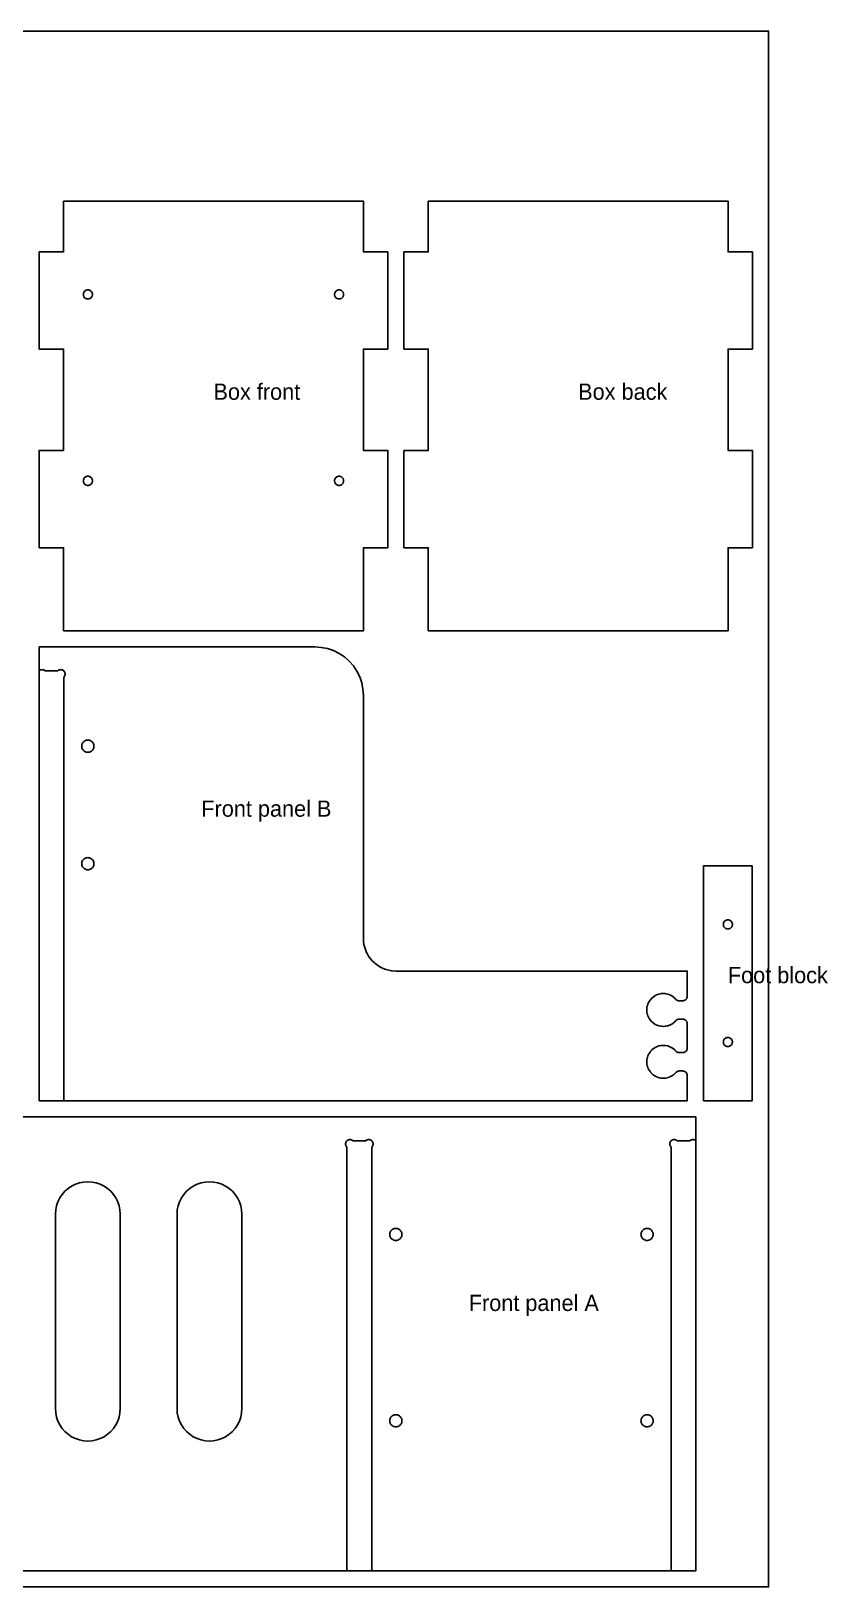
# Model space of a CAD drawing. Header units: inches. Extents: x 0 to 49.8, y 0 to 48.
# Drawn here: x 25.25 to 49.83, y 0 to 48 of the extents above; entities that cross this region are included whole.
import ezdxf

# ---------------------------------------------------------------- set-up
doc = ezdxf.new("R2010")
doc.units = ezdxf.units.IN
doc.header["$MEASUREMENT"] = 0
for name, color, linetype in [('CUT_INSIDE', 5, 'Continuous'), ('CUT_OUTSIDE', 1, 'Continuous'), ('LABEL', 3, 'Continuous'), ('POCKET_0.375', 4, 'Continuous'), ('POCKET_0.500', 4, 'Continuous'), ('SHEET', 8, 'Continuous')]:
    doc.layers.add(name, color=color, linetype=linetype)

msp = doc.modelspace()

# ---------------------------------------------------------------- linework, layer by layer
at = {"layer": 'CUT_INSIDE'}
for points in [[(27.139, 39.857), (27.135, 39.839), (27.129, 39.821), (27.121, 39.805), (27.111, 39.79), (27.099, 39.776), (27.085, 39.764), (27.07, 39.754), (27.054, 39.746), (27.036, 39.74), (27.018, 39.736), (27, 39.735), (26.982, 39.736), (26.964, 39.74), (26.946, 39.746), (26.93, 39.754), (26.915, 39.764), (26.901, 39.776), (26.889, 39.79), (26.879, 39.805), (26.871, 39.821), (26.865, 39.839), (26.861, 39.857), (26.86, 39.875), (26.861, 39.893), (26.865, 39.911), (26.871, 39.929), (26.879, 39.945), (26.889, 39.96), (26.901, 39.974), (26.915, 39.986), (26.93, 39.996), (26.946, 40.004), (26.964, 40.01), (26.982, 40.014), (27, 40.015), (27.018, 40.014), (27.036, 40.01), (27.054, 40.004), (27.07, 39.996), (27.085, 39.986), (27.099, 39.974), (27.111, 39.96), (27.121, 39.945), (27.129, 39.929), (27.135, 39.911), (27.139, 39.893), (27.14, 39.875)], [(34.889, 39.857), (34.885, 39.839), (34.879, 39.821), (34.871, 39.805), (34.861, 39.79), (34.849, 39.776), (34.835, 39.764), (34.82, 39.754), (34.804, 39.746), (34.786, 39.74), (34.768, 39.736), (34.75, 39.735), (34.732, 39.736), (34.714, 39.74), (34.696, 39.746), (34.68, 39.754), (34.665, 39.764), (34.651, 39.776), (34.639, 39.79), (34.629, 39.805), (34.621, 39.821), (34.615, 39.839), (34.611, 39.857), (34.61, 39.875), (34.611, 39.893), (34.615, 39.911), (34.621, 39.929), (34.629, 39.945), (34.639, 39.96), (34.651, 39.974), (34.665, 39.986), (34.68, 39.996), (34.696, 40.004), (34.714, 40.01), (34.732, 40.014), (34.75, 40.015), (34.768, 40.014), (34.786, 40.01), (34.804, 40.004), (34.82, 39.996), (34.835, 39.986), (34.849, 39.974), (34.861, 39.96), (34.871, 39.945), (34.879, 39.929), (34.885, 39.911), (34.889, 39.893), (34.89, 39.875)], [(27.139, 34.107), (27.135, 34.089), (27.129, 34.071), (27.121, 34.055), (27.111, 34.04), (27.099, 34.026), (27.085, 34.014), (27.07, 34.004), (27.054, 33.996), (27.036, 33.99), (27.018, 33.986), (27, 33.985), (26.982, 33.986), (26.964, 33.99), (26.946, 33.996), (26.93, 34.004), (26.915, 34.014), (26.901, 34.026), (26.889, 34.04), (26.879, 34.055), (26.871, 34.071), (26.865, 34.089), (26.861, 34.107), (26.86, 34.125), (26.861, 34.143), (26.865, 34.161), (26.871, 34.179), (26.879, 34.195), (26.889, 34.21), (26.901, 34.224), (26.915, 34.236), (26.93, 34.246), (26.946, 34.254), (26.964, 34.26), (26.982, 34.264), (27, 34.265), (27.018, 34.264), (27.036, 34.26), (27.054, 34.254), (27.07, 34.246), (27.085, 34.236), (27.099, 34.224), (27.111, 34.21), (27.121, 34.195), (27.129, 34.179), (27.135, 34.161), (27.139, 34.143), (27.14, 34.125)], [(34.889, 34.107), (34.885, 34.089), (34.879, 34.071), (34.871, 34.055), (34.861, 34.04), (34.849, 34.026), (34.835, 34.014), (34.82, 34.004), (34.804, 33.996), (34.786, 33.99), (34.768, 33.986), (34.75, 33.985), (34.732, 33.986), (34.714, 33.99), (34.696, 33.996), (34.68, 34.004), (34.665, 34.014), (34.651, 34.026), (34.639, 34.04), (34.629, 34.055), (34.621, 34.071), (34.615, 34.089), (34.611, 34.107), (34.61, 34.125), (34.611, 34.143), (34.615, 34.161), (34.621, 34.179), (34.629, 34.195), (34.639, 34.21), (34.651, 34.224), (34.665, 34.236), (34.68, 34.246), (34.696, 34.254), (34.714, 34.26), (34.732, 34.264), (34.75, 34.265), (34.768, 34.264), (34.786, 34.26), (34.804, 34.254), (34.82, 34.246), (34.835, 34.236), (34.849, 34.224), (34.861, 34.21), (34.871, 34.195), (34.879, 34.179), (34.885, 34.161), (34.889, 34.143), (34.89, 34.125)], [(46.882, 20.438), (46.881, 20.419), (46.878, 20.401), (46.872, 20.384), (46.864, 20.367), (46.853, 20.352), (46.841, 20.339), (46.828, 20.326), (46.812, 20.316), (46.796, 20.308), (46.779, 20.302), (46.761, 20.299), (46.742, 20.297), (46.724, 20.299), (46.706, 20.302), (46.689, 20.308), (46.672, 20.316), (46.657, 20.326), (46.643, 20.339), (46.631, 20.352), (46.621, 20.367), (46.613, 20.384), (46.607, 20.401), (46.604, 20.419), (46.602, 20.438), (46.604, 20.456), (46.607, 20.474), (46.613, 20.491), (46.621, 20.508), (46.631, 20.523), (46.643, 20.536), (46.657, 20.549), (46.672, 20.559), (46.689, 20.567), (46.706, 20.573), (46.724, 20.576), (46.742, 20.578), (46.761, 20.576), (46.779, 20.573), (46.796, 20.567), (46.812, 20.559), (46.828, 20.549), (46.841, 20.536), (46.853, 20.523), (46.864, 20.508), (46.872, 20.491), (46.878, 20.474), (46.881, 20.456)], [(46.882, 16.812), (46.881, 16.794), (46.878, 16.776), (46.872, 16.759), (46.864, 16.742), (46.853, 16.727), (46.841, 16.714), (46.828, 16.701), (46.812, 16.691), (46.796, 16.683), (46.779, 16.677), (46.761, 16.674), (46.742, 16.672), (46.724, 16.674), (46.706, 16.677), (46.689, 16.683), (46.672, 16.691), (46.657, 16.701), (46.643, 16.714), (46.631, 16.727), (46.621, 16.742), (46.613, 16.759), (46.607, 16.776), (46.604, 16.794), (46.602, 16.812), (46.604, 16.831), (46.607, 16.849), (46.613, 16.866), (46.621, 16.883), (46.631, 16.898), (46.643, 16.911), (46.657, 16.924), (46.672, 16.934), (46.689, 16.942), (46.706, 16.948), (46.724, 16.951), (46.742, 16.953), (46.761, 16.951), (46.779, 16.948), (46.796, 16.942), (46.812, 16.934), (46.828, 16.924), (46.841, 16.911), (46.853, 16.898), (46.864, 16.883), (46.872, 16.866), (46.878, 16.849), (46.881, 16.831)], [(27.966, 5.241), (27.924, 5.117), (27.866, 5), (27.793, 4.891), (27.707, 4.793), (27.608, 4.707), (27.5, 4.634), (27.382, 4.576), (27.258, 4.534), (27.13, 4.509), (27, 4.5), (26.869, 4.509), (26.741, 4.534), (26.617, 4.576), (26.5, 4.634), (26.391, 4.707), (26.293, 4.793), (26.206, 4.891), (26.134, 5), (26.076, 5.117), (26.034, 5.241), (26.008, 5.369), (26, 5.5), (26, 11.5), (26.008, 11.631), (26.034, 11.759), (26.076, 11.883), (26.134, 12), (26.206, 12.109), (26.293, 12.207), (26.391, 12.293), (26.5, 12.366), (26.617, 12.424), (26.741, 12.466), (26.869, 12.491), (27, 12.5), (27.13, 12.491), (27.258, 12.466), (27.382, 12.424), (27.5, 12.366), (27.608, 12.293), (27.707, 12.207), (27.793, 12.109), (27.866, 12), (27.924, 11.883), (27.966, 11.759), (27.991, 11.631), (28, 11.5), (28, 5.5), (27.991, 5.369)], [(31.674, 5.117), (31.616, 5), (31.543, 4.891), (31.457, 4.793), (31.358, 4.707), (31.25, 4.634), (31.132, 4.576), (31.008, 4.534), (30.88, 4.509), (30.75, 4.5), (30.619, 4.509), (30.491, 4.534), (30.367, 4.576), (30.25, 4.634), (30.141, 4.707), (30.043, 4.793), (29.956, 4.891), (29.884, 5), (29.826, 5.117), (29.784, 5.241), (29.758, 5.369), (29.75, 5.5), (29.75, 11.5), (29.758, 11.631), (29.784, 11.759), (29.826, 11.883), (29.884, 12), (29.956, 12.109), (30.043, 12.207), (30.141, 12.293), (30.25, 12.366), (30.367, 12.424), (30.491, 12.466), (30.619, 12.491), (30.75, 12.5), (30.88, 12.491), (31.008, 12.466), (31.132, 12.424), (31.25, 12.366), (31.358, 12.293), (31.457, 12.207), (31.543, 12.109), (31.616, 12), (31.674, 11.883), (31.716, 11.759), (31.741, 11.631), (31.75, 11.5), (31.75, 5.5), (31.741, 5.369), (31.716, 5.241)]]:
    msp.add_lwpolyline(points, close=True, dxfattribs=at)
at = {"layer": 'CUT_OUTSIDE'}
for points in [[(26.25, 35.062), (25.5, 35.062), (25.5, 32.062), (26.25, 32.062), (26.25, 29.5), (35.5, 29.5), (35.5, 32.062), (36.25, 32.062), (36.25, 35.062), (35.5, 35.062), (35.5, 38.188), (36.25, 38.188), (36.25, 41.188), (35.5, 41.188), (35.5, 42.75), (26.25, 42.75), (26.25, 41.188), (25.5, 41.188), (25.5, 38.188), (26.25, 38.188)], [(36.75, 35.062), (36.75, 32.062), (37.5, 32.062), (37.5, 29.5), (46.75, 29.5), (46.75, 32.062), (47.5, 32.062), (47.5, 35.062), (46.75, 35.062), (46.75, 38.188), (47.5, 38.188), (47.5, 41.188), (46.75, 41.188), (46.75, 42.75), (37.5, 42.75), (37.5, 41.188), (36.75, 41.188), (36.75, 38.188), (37.5, 38.188), (37.5, 35.062)], [(36.369, 19.009), (36.362, 19.01), (36.383, 19.01), (36.321, 19.018), (36.289, 19.024), (36.195, 19.05), (36.164, 19.06), (36.073, 19.098), (36.044, 19.112), (35.959, 19.161), (35.932, 19.179), (35.854, 19.239), (35.83, 19.261), (35.761, 19.33), (35.739, 19.354), (35.679, 19.432), (35.661, 19.459), (35.612, 19.544), (35.598, 19.573), (35.56, 19.664), (35.55, 19.695), (35.524, 19.789), (35.518, 19.821), (35.505, 19.918), (35.502, 19.976), (35.5, 20.025), (35.5, 27.5), (35.487, 27.696), (35.449, 27.888), (35.386, 28.074), (35.299, 28.25), (35.19, 28.413), (35.061, 28.561), (34.913, 28.69), (34.75, 28.799), (34.574, 28.886), (34.388, 28.949), (34.196, 28.987), (34, 29), (31.5, 29), (25.5, 29), (25.5, 15), (45.492, 15), (45.492, 15.005), (45.492, 15.005), (45.492, 15.77), (45.491, 15.789), (45.487, 15.808), (45.481, 15.826), (45.472, 15.843), (45.462, 15.859), (45.449, 15.874), (45.434, 15.887), (45.418, 15.897), (45.401, 15.906), (45.383, 15.912), (45.364, 15.916), (45.345, 15.917), (45.247, 15.917), (45.238, 15.917), (45.234, 15.916), (45.216, 15.914), (45.199, 15.91), (45.182, 15.904), (45.166, 15.895), (45.151, 15.885), (45.138, 15.873), (45.135, 15.869), (45.129, 15.863), (45.115, 15.847), (45.115, 15.847), (45.113, 15.845), (45.113, 15.845), (45.112, 15.845), (45.112, 15.844), (45.111, 15.843), (45.111, 15.843), (45.107, 15.839), (45.107, 15.839), (45.106, 15.838), (45.105, 15.838), (45.105, 15.837), (45.105, 15.837), (45.103, 15.835), (45.103, 15.835), (45.066, 15.803), (45.066, 15.802), (45.064, 15.801), (45.064, 15.801), (45.063, 15.8), (45.063, 15.8), (45.061, 15.799), (45.061, 15.799), (45.057, 15.796), (45.057, 15.796), (45.055, 15.794), (45.055, 15.794), (45.054, 15.794), (45.054, 15.794), (45.052, 15.792), (45.052, 15.792), (45.011, 15.765), (45.011, 15.765), (45.009, 15.763), (45.009, 15.763), (45.008, 15.763), (45.008, 15.763), (45.006, 15.761), (45.006, 15.761), (45.002, 15.759), (45.002, 15.759), (45, 15.758), (45, 15.758), (44.999, 15.758), (44.999, 15.758), (44.996, 15.756), (44.996, 15.756), (44.952, 15.734), (44.952, 15.734), (44.95, 15.733), (44.95, 15.733), (44.949, 15.733), (44.949, 15.733), (44.946, 15.732), (44.946, 15.732), (44.942, 15.73), (44.942, 15.73), (44.94, 15.729), (44.94, 15.729), (44.939, 15.729), (44.939, 15.729), (44.936, 15.728), (44.936, 15.728), (44.89, 15.712), (44.889, 15.712), (44.887, 15.711), (44.887, 15.711), (44.886, 15.711), (44.886, 15.711), (44.884, 15.71), (44.883, 15.71), (44.879, 15.709), (44.879, 15.709), (44.877, 15.708), (44.877, 15.708), (44.876, 15.708), (44.876, 15.708), (44.873, 15.708), (44.873, 15.708), (44.825, 15.698), (44.825, 15.698), (44.822, 15.698), (44.822, 15.697), (44.821, 15.697), (44.821, 15.697), (44.819, 15.697), (44.818, 15.697), (44.814, 15.696), (44.814, 15.696), (44.811, 15.696), (44.811, 15.696), (44.811, 15.696), (44.81, 15.696), (44.808, 15.696), (44.808, 15.696), (44.758, 15.693), (44.758, 15.693), (44.756, 15.692), (44.756, 15.692), (44.755, 15.692), (44.755, 15.692), (44.752, 15.692), (44.752, 15.692), (44.748, 15.692), (44.748, 15.692), (44.745, 15.692), (44.745, 15.692), (44.744, 15.692), (44.744, 15.692), (44.742, 15.693), (44.742, 15.693), (44.692, 15.696), (44.692, 15.696), (44.69, 15.696), (44.689, 15.696), (44.689, 15.696), (44.689, 15.696), (44.686, 15.696), (44.686, 15.696), (44.682, 15.697), (44.681, 15.697), (44.679, 15.697), (44.679, 15.697), (44.678, 15.697), (44.678, 15.698), (44.675, 15.698), (44.675, 15.698), (44.627, 15.708), (44.627, 15.708), (44.624, 15.708), (44.624, 15.708), (44.623, 15.708), (44.623, 15.708), (44.621, 15.709), (44.621, 15.709), (44.617, 15.71), (44.616, 15.71), (44.614, 15.711), (44.614, 15.711), (44.613, 15.711), (44.613, 15.711), (44.611, 15.712), (44.61, 15.712), (44.564, 15.728), (44.564, 15.728), (44.561, 15.729), (44.561, 15.729), (44.56, 15.729), (44.56, 15.729), (44.558, 15.73), (44.558, 15.73), (44.554, 15.732), (44.554, 15.732), (44.551, 15.733), (44.551, 15.733), (44.55, 15.733), (44.55, 15.733), (44.548, 15.734), (44.548, 15.734), (44.504, 15.756), (44.504, 15.756), (44.501, 15.758), (44.501, 15.758), (44.5, 15.758), (44.5, 15.758), (44.498, 15.759), (44.498, 15.759), (44.494, 15.761), (44.494, 15.761), (44.492, 15.763), (44.492, 15.763), (44.491, 15.763), (44.491, 15.763), (44.489, 15.765), (44.489, 15.765), (44.448, 15.792), (44.448, 15.792), (44.446, 15.794), (44.446, 15.794), (44.445, 15.794), (44.445, 15.794), (44.443, 15.796), (44.443, 15.796), (44.439, 15.799), (44.439, 15.799), (44.437, 15.8), (44.437, 15.8), (44.436, 15.801), (44.436, 15.801), (44.434, 15.802), (44.434, 15.803), (44.397, 15.835), (44.397, 15.835), (44.395, 15.837), (44.395, 15.837), (44.395, 15.838), (44.394, 15.838), (44.393, 15.839), (44.393, 15.839), (44.389, 15.843), (44.389, 15.843), (44.388, 15.844), (44.388, 15.845), (44.387, 15.845), (44.387, 15.845), (44.385, 15.847), (44.385, 15.847), (44.353, 15.884), (44.352, 15.884), (44.351, 15.886), (44.351, 15.886), (44.35, 15.887), (44.35, 15.887), (44.349, 15.889), (44.349, 15.889), (44.346, 15.893), (44.346, 15.893), (44.344, 15.895), (44.344, 15.895), (44.344, 15.896), (44.344, 15.896), (44.342, 15.898), (44.342, 15.898), (44.315, 15.939), (44.315, 15.939), (44.313, 15.941), (44.313, 15.941), (44.313, 15.942), (44.313, 15.942), (44.311, 15.944), (44.311, 15.944), (44.309, 15.948), (44.309, 15.948), (44.308, 15.95), (44.308, 15.95), (44.308, 15.951), (44.308, 15.951), (44.306, 15.954), (44.306, 15.954), (44.284, 15.998), (44.284, 15.998), (44.283, 16), (44.283, 16), (44.283, 16.001), (44.283, 16.001), (44.282, 16.004), (44.282, 16.004), (44.28, 16.008), (44.28, 16.008), (44.279, 16.01), (44.279, 16.01), (44.279, 16.011), (44.279, 16.011), (44.278, 16.014), (44.278, 16.014), (44.262, 16.06), (44.262, 16.061), (44.261, 16.063), (44.261, 16.063), (44.261, 16.064), (44.261, 16.064), (44.26, 16.066), (44.26, 16.067), (44.259, 16.071), (44.259, 16.071), (44.258, 16.073), (44.258, 16.073), (44.258, 16.074), (44.258, 16.074), (44.258, 16.077), (44.258, 16.077), (44.248, 16.125), (44.248, 16.125), (44.248, 16.128), (44.247, 16.128), (44.247, 16.129), (44.247, 16.129), (44.247, 16.131), (44.247, 16.132), (44.246, 16.136), (44.246, 16.136), (44.246, 16.139), (44.246, 16.139), (44.246, 16.139), (44.246, 16.14), (44.246, 16.142), (44.246, 16.142), (44.243, 16.192), (44.243, 16.192), (44.242, 16.194), (44.242, 16.194), (44.242, 16.195), (44.242, 16.195), (44.242, 16.198), (44.242, 16.198), (44.242, 16.202), (44.242, 16.202), (44.242, 16.205), (44.242, 16.205), (44.242, 16.206), (44.242, 16.206), (44.243, 16.208), (44.243, 16.208), (44.246, 16.258), (44.246, 16.258), (44.246, 16.26), (44.246, 16.261), (44.246, 16.261), (44.246, 16.261), (44.246, 16.264), (44.246, 16.264), (44.247, 16.268), (44.247, 16.269), (44.247, 16.271), (44.247, 16.271), (44.247, 16.272), (44.248, 16.272), (44.248, 16.275), (44.248, 16.275), (44.258, 16.323), (44.258, 16.323), (44.258, 16.326), (44.258, 16.326), (44.258, 16.327), (44.258, 16.327), (44.259, 16.329), (44.259, 16.329), (44.26, 16.333), (44.26, 16.334), (44.261, 16.336), (44.261, 16.336), (44.261, 16.337), (44.261, 16.337), (44.262, 16.339), (44.262, 16.34), (44.278, 16.386), (44.278, 16.386), (44.279, 16.389), (44.279, 16.389), (44.279, 16.39), (44.279, 16.39), (44.28, 16.392), (44.28, 16.392), (44.282, 16.396), (44.282, 16.396), (44.283, 16.399), (44.283, 16.399), (44.283, 16.4), (44.283, 16.4), (44.284, 16.402), (44.284, 16.402), (44.306, 16.446), (44.306, 16.446), (44.308, 16.449), (44.308, 16.449), (44.308, 16.45), (44.308, 16.45), (44.309, 16.452), (44.309, 16.452), (44.311, 16.456), (44.311, 16.456), (44.313, 16.458), (44.313, 16.458), (44.313, 16.459), (44.313, 16.459), (44.315, 16.461), (44.315, 16.461), (44.342, 16.502), (44.342, 16.502), (44.344, 16.504), (44.344, 16.504), (44.344, 16.505), (44.344, 16.505), (44.346, 16.507), (44.346, 16.507), (44.349, 16.511), (44.349, 16.511), (44.35, 16.513), (44.35, 16.513), (44.351, 16.514), (44.351, 16.514), (44.352, 16.516), (44.353, 16.516), (44.385, 16.553), (44.385, 16.553), (44.387, 16.555), (44.387, 16.555), (44.388, 16.555), (44.388, 16.556), (44.389, 16.557), (44.389, 16.557), (44.393, 16.561), (44.393, 16.561), (44.394, 16.562), (44.395, 16.562), (44.395, 16.563), (44.395, 16.563), (44.397, 16.565), (44.397, 16.565), (44.434, 16.597), (44.434, 16.598), (44.436, 16.599), (44.436, 16.599), (44.437, 16.6), (44.437, 16.6), (44.439, 16.601), (44.439, 16.601), (44.443, 16.604), (44.443, 16.604), (44.445, 16.606), (44.445, 16.606), (44.446, 16.606), (44.446, 16.606), (44.448, 16.608), (44.448, 16.608), (44.489, 16.635), (44.489, 16.635), (44.491, 16.637), (44.491, 16.637), (44.492, 16.637), (44.492, 16.637), (44.494, 16.639), (44.494, 16.639), (44.498, 16.641), (44.498, 16.641), (44.5, 16.642), (44.5, 16.642), (44.501, 16.642), (44.501, 16.642), (44.504, 16.644), (44.504, 16.644), (44.548, 16.666), (44.548, 16.666), (44.55, 16.667), (44.55, 16.667), (44.551, 16.667), (44.551, 16.667), (44.554, 16.668), (44.554, 16.668), (44.558, 16.67), (44.558, 16.67), (44.56, 16.671), (44.56, 16.671), (44.561, 16.671), (44.561, 16.671), (44.564, 16.672), (44.564, 16.672), (44.61, 16.688), (44.611, 16.688), (44.613, 16.689), (44.613, 16.689), (44.614, 16.689), (44.614, 16.689), (44.616, 16.69), (44.617, 16.69), (44.621, 16.691), (44.621, 16.691), (44.623, 16.692), (44.623, 16.692), (44.624, 16.692), (44.624, 16.692), (44.627, 16.692), (44.627, 16.692), (44.675, 16.702), (44.675, 16.702), (44.678, 16.702), (44.678, 16.703), (44.679, 16.703), (44.679, 16.703), (44.681, 16.703), (44.682, 16.703), (44.686, 16.704), (44.686, 16.704), (44.689, 16.704), (44.689, 16.704), (44.689, 16.704), (44.69, 16.704), (44.692, 16.704), (44.692, 16.704), (44.742, 16.707), (44.742, 16.707), (44.744, 16.708), (44.744, 16.708), (44.745, 16.708), (44.745, 16.708), (44.748, 16.708), (44.748, 16.708), (44.752, 16.708), (44.752, 16.708), (44.755, 16.708), (44.755, 16.708), (44.756, 16.708), (44.756, 16.708), (44.758, 16.707), (44.758, 16.707), (44.808, 16.704), (44.808, 16.704), (44.81, 16.704), (44.811, 16.704), (44.811, 16.704), (44.811, 16.704), (44.814, 16.704), (44.814, 16.704), (44.818, 16.703), (44.819, 16.703), (44.821, 16.703), (44.821, 16.703), (44.822, 16.703), (44.822, 16.702), (44.825, 16.702), (44.825, 16.702), (44.873, 16.692), (44.873, 16.692), (44.876, 16.692), (44.876, 16.692), (44.877, 16.692), (44.877, 16.692), (44.879, 16.691), (44.879, 16.691), (44.883, 16.69), (44.884, 16.69), (44.886, 16.689), (44.886, 16.689), (44.887, 16.689), (44.887, 16.689), (44.889, 16.688), (44.89, 16.688), (44.936, 16.672), (44.936, 16.672), (44.939, 16.671), (44.939, 16.671), (44.94, 16.671), (44.94, 16.671), (44.942, 16.67), (44.942, 16.67), (44.946, 16.668), (44.946, 16.668), (44.949, 16.667), (44.949, 16.667), (44.95, 16.667), (44.95, 16.667), (44.952, 16.666), (44.952, 16.666), (44.996, 16.644), (44.996, 16.644), (44.999, 16.642), (44.999, 16.642), (45, 16.642), (45, 16.642), (45.002, 16.641), (45.002, 16.641), (45.006, 16.639), (45.006, 16.639), (45.008, 16.637), (45.008, 16.637), (45.009, 16.637), (45.009, 16.637), (45.011, 16.635), (45.011, 16.635), (45.052, 16.608), (45.052, 16.608), (45.054, 16.606), (45.054, 16.606), (45.055, 16.606), (45.055, 16.606), (45.057, 16.604), (45.057, 16.604), (45.061, 16.601), (45.061, 16.601), (45.063, 16.6), (45.063, 16.6), (45.064, 16.599), (45.064, 16.599), (45.066, 16.598), (45.066, 16.597), (45.103, 16.565), (45.103, 16.565), (45.105, 16.563), (45.105, 16.563), (45.105, 16.562), (45.106, 16.562), (45.107, 16.561), (45.107, 16.561), (45.111, 16.557), (45.111, 16.557), (45.112, 16.556), (45.112, 16.555), (45.113, 16.555), (45.113, 16.555), (45.115, 16.553), (45.115, 16.553), (45.13, 16.536), (45.136, 16.53), (45.138, 16.527), (45.152, 16.515), (45.166, 16.505), (45.182, 16.496), (45.199, 16.49), (45.216, 16.486), (45.234, 16.484), (45.238, 16.483), (45.248, 16.483), (45.345, 16.483), (45.364, 16.484), (45.383, 16.488), (45.401, 16.494), (45.418, 16.503), (45.434, 16.513), (45.449, 16.526), (45.462, 16.541), (45.472, 16.557), (45.481, 16.574), (45.487, 16.592), (45.491, 16.611), (45.492, 16.63), (45.492, 17.37), (45.491, 17.389), (45.487, 17.408), (45.481, 17.426), (45.472, 17.443), (45.462, 17.459), (45.449, 17.474), (45.434, 17.487), (45.418, 17.497), (45.401, 17.506), (45.383, 17.512), (45.364, 17.516), (45.345, 17.517), (45.247, 17.517), (45.238, 17.517), (45.234, 17.516), (45.216, 17.514), (45.199, 17.51), (45.182, 17.504), (45.166, 17.495), (45.151, 17.485), (45.138, 17.473), (45.135, 17.469), (45.129, 17.463), (45.115, 17.447), (45.115, 17.447), (45.113, 17.445), (45.113, 17.445), (45.112, 17.445), (45.112, 17.444), (45.111, 17.443), (45.111, 17.443), (45.107, 17.439), (45.107, 17.439), (45.106, 17.438), (45.105, 17.438), (45.105, 17.437), (45.105, 17.437), (45.103, 17.435), (45.103, 17.435), (45.066, 17.403), (45.066, 17.402), (45.064, 17.401), (45.064, 17.401), (45.063, 17.4), (45.063, 17.4), (45.061, 17.399), (45.061, 17.399), (45.057, 17.396), (45.057, 17.396), (45.055, 17.394), (45.055, 17.394), (45.054, 17.394), (45.054, 17.394), (45.052, 17.392), (45.052, 17.392), (45.011, 17.365), (45.011, 17.365), (45.009, 17.363), (45.009, 17.363), (45.008, 17.363), (45.008, 17.363), (45.006, 17.361), (45.006, 17.361), (45.002, 17.359), (45.002, 17.359), (45, 17.358), (45, 17.358), (44.999, 17.358), (44.999, 17.358), (44.996, 17.356), (44.996, 17.356), (44.952, 17.334), (44.952, 17.334), (44.95, 17.333), (44.95, 17.333), (44.949, 17.333), (44.949, 17.333), (44.946, 17.332), (44.946, 17.332), (44.942, 17.33), (44.942, 17.33), (44.94, 17.329), (44.94, 17.329), (44.939, 17.329), (44.939, 17.329), (44.936, 17.328), (44.936, 17.328), (44.89, 17.312), (44.889, 17.312), (44.887, 17.311), (44.887, 17.311), (44.886, 17.311), (44.886, 17.311), (44.884, 17.31), (44.883, 17.31), (44.879, 17.309), (44.879, 17.309), (44.877, 17.308), (44.877, 17.308), (44.876, 17.308), (44.876, 17.308), (44.873, 17.308), (44.873, 17.308), (44.825, 17.298), (44.825, 17.298), (44.822, 17.298), (44.822, 17.297), (44.821, 17.297), (44.821, 17.297), (44.819, 17.297), (44.818, 17.297), (44.814, 17.296), (44.814, 17.296), (44.811, 17.296), (44.811, 17.296), (44.811, 17.296), (44.81, 17.296), (44.808, 17.296), (44.808, 17.296), (44.758, 17.293), (44.758, 17.293), (44.756, 17.292), (44.756, 17.292), (44.755, 17.292), (44.755, 17.292), (44.752, 17.292), (44.752, 17.292), (44.748, 17.292), (44.748, 17.292), (44.745, 17.292), (44.745, 17.292), (44.744, 17.292), (44.744, 17.292), (44.742, 17.293), (44.742, 17.293), (44.692, 17.296), (44.692, 17.296), (44.69, 17.296), (44.689, 17.296), (44.689, 17.296), (44.689, 17.296), (44.686, 17.296), (44.686, 17.296), (44.682, 17.297), (44.681, 17.297), (44.679, 17.297), (44.679, 17.297), (44.678, 17.297), (44.678, 17.298), (44.675, 17.298), (44.675, 17.298), (44.627, 17.308), (44.627, 17.308), (44.624, 17.308), (44.624, 17.308), (44.623, 17.308), (44.623, 17.308), (44.621, 17.309), (44.621, 17.309), (44.617, 17.31), (44.616, 17.31), (44.614, 17.311), (44.614, 17.311), (44.613, 17.311), (44.613, 17.311), (44.611, 17.312), (44.61, 17.312), (44.564, 17.328), (44.564, 17.328), (44.561, 17.329), (44.561, 17.329), (44.56, 17.329), (44.56, 17.329), (44.558, 17.33), (44.558, 17.33), (44.554, 17.332), (44.554, 17.332), (44.551, 17.333), (44.551, 17.333), (44.55, 17.333), (44.55, 17.333), (44.548, 17.334), (44.548, 17.334), (44.504, 17.356), (44.504, 17.356), (44.501, 17.358), (44.501, 17.358), (44.5, 17.358), (44.5, 17.358), (44.498, 17.359), (44.498, 17.359), (44.494, 17.361), (44.494, 17.361), (44.492, 17.363), (44.492, 17.363), (44.491, 17.363), (44.491, 17.363), (44.489, 17.365), (44.489, 17.365), (44.448, 17.392), (44.448, 17.392), (44.446, 17.394), (44.446, 17.394), (44.445, 17.394), (44.445, 17.394), (44.443, 17.396), (44.443, 17.396), (44.439, 17.399), (44.439, 17.399), (44.437, 17.4), (44.437, 17.4), (44.436, 17.401), (44.436, 17.401), (44.434, 17.402), (44.434, 17.403), (44.397, 17.435), (44.397, 17.435), (44.395, 17.437), (44.395, 17.437), (44.395, 17.438), (44.394, 17.438), (44.393, 17.439), (44.393, 17.439), (44.389, 17.443), (44.389, 17.443), (44.388, 17.444), (44.388, 17.445), (44.387, 17.445), (44.387, 17.445), (44.385, 17.447), (44.385, 17.447), (44.353, 17.484), (44.352, 17.484), (44.351, 17.486), (44.351, 17.486), (44.35, 17.487), (44.35, 17.487), (44.349, 17.489), (44.349, 17.489), (44.346, 17.493), (44.346, 17.493), (44.344, 17.495), (44.344, 17.495), (44.344, 17.496), (44.344, 17.496), (44.342, 17.498), (44.342, 17.498), (44.315, 17.539), (44.315, 17.539), (44.313, 17.541), (44.313, 17.541), (44.313, 17.542), (44.313, 17.542), (44.311, 17.544), (44.311, 17.544), (44.309, 17.548), (44.309, 17.548), (44.308, 17.55), (44.308, 17.55), (44.308, 17.551), (44.308, 17.551), (44.306, 17.554), (44.306, 17.554), (44.284, 17.598), (44.284, 17.598), (44.283, 17.6), (44.283, 17.6), (44.283, 17.601), (44.283, 17.601), (44.282, 17.604), (44.282, 17.604), (44.28, 17.608), (44.28, 17.608), (44.279, 17.61), (44.279, 17.61), (44.279, 17.611), (44.279, 17.611), (44.278, 17.614), (44.278, 17.614), (44.262, 17.66), (44.262, 17.661), (44.261, 17.663), (44.261, 17.663), (44.261, 17.664), (44.261, 17.664), (44.26, 17.666), (44.26, 17.667), (44.259, 17.671), (44.259, 17.671), (44.258, 17.673), (44.258, 17.673), (44.258, 17.674), (44.258, 17.674), (44.258, 17.677), (44.258, 17.677), (44.248, 17.725), (44.248, 17.725), (44.248, 17.728), (44.247, 17.728), (44.247, 17.729), (44.247, 17.729), (44.247, 17.731), (44.247, 17.732), (44.246, 17.736), (44.246, 17.736), (44.246, 17.739), (44.246, 17.739), (44.246, 17.739), (44.246, 17.74), (44.246, 17.742), (44.246, 17.742), (44.243, 17.792), (44.243, 17.792), (44.242, 17.794), (44.242, 17.794), (44.242, 17.795), (44.242, 17.795), (44.242, 17.798), (44.242, 17.798), (44.242, 17.802), (44.242, 17.802), (44.242, 17.805), (44.242, 17.805), (44.242, 17.806), (44.242, 17.806), (44.243, 17.808), (44.243, 17.808), (44.246, 17.858), (44.246, 17.858), (44.246, 17.86), (44.246, 17.861), (44.246, 17.861), (44.246, 17.861), (44.246, 17.864), (44.246, 17.864), (44.247, 17.868), (44.247, 17.869), (44.247, 17.871), (44.247, 17.871), (44.247, 17.872), (44.248, 17.872), (44.248, 17.875), (44.248, 17.875), (44.258, 17.923), (44.258, 17.923), (44.258, 17.926), (44.258, 17.926), (44.258, 17.927), (44.258, 17.927), (44.259, 17.929), (44.259, 17.929), (44.26, 17.933), (44.26, 17.934), (44.261, 17.936), (44.261, 17.936), (44.261, 17.937), (44.261, 17.937), (44.262, 17.939), (44.262, 17.94), (44.278, 17.986), (44.278, 17.986), (44.279, 17.989), (44.279, 17.989), (44.279, 17.99), (44.279, 17.99), (44.28, 17.992), (44.28, 17.992), (44.282, 17.996), (44.282, 17.996), (44.283, 17.999), (44.283, 17.999), (44.283, 18), (44.283, 18), (44.284, 18.002), (44.284, 18.002), (44.306, 18.046), (44.306, 18.046), (44.308, 18.049), (44.308, 18.049), (44.308, 18.05), (44.308, 18.05), (44.309, 18.052), (44.309, 18.052), (44.311, 18.056), (44.311, 18.056), (44.313, 18.058), (44.313, 18.058), (44.313, 18.059), (44.313, 18.059), (44.315, 18.061), (44.315, 18.061), (44.342, 18.102), (44.342, 18.102), (44.344, 18.104), (44.344, 18.104), (44.344, 18.105), (44.344, 18.105), (44.346, 18.107), (44.346, 18.107), (44.349, 18.111), (44.349, 18.111), (44.35, 18.113), (44.35, 18.113), (44.351, 18.114), (44.351, 18.114), (44.352, 18.116), (44.353, 18.116), (44.385, 18.153), (44.385, 18.153), (44.387, 18.155), (44.387, 18.155), (44.388, 18.155), (44.388, 18.156), (44.389, 18.157), (44.389, 18.157), (44.393, 18.161), (44.393, 18.161), (44.394, 18.162), (44.395, 18.162), (44.395, 18.163), (44.395, 18.163), (44.397, 18.165), (44.397, 18.165), (44.434, 18.197), (44.434, 18.198), (44.436, 18.199), (44.436, 18.199), (44.437, 18.2), (44.437, 18.2), (44.439, 18.201), (44.439, 18.201), (44.443, 18.204), (44.443, 18.204), (44.445, 18.206), (44.445, 18.206), (44.446, 18.206), (44.446, 18.206), (44.448, 18.208), (44.448, 18.208), (44.489, 18.235), (44.489, 18.235), (44.491, 18.237), (44.491, 18.237), (44.492, 18.237), (44.492, 18.237), (44.494, 18.239), (44.494, 18.239), (44.498, 18.241), (44.498, 18.241), (44.5, 18.242), (44.5, 18.242), (44.501, 18.242), (44.501, 18.242), (44.504, 18.244), (44.504, 18.244), (44.548, 18.266), (44.548, 18.266), (44.55, 18.267), (44.55, 18.267), (44.551, 18.267), (44.551, 18.267), (44.554, 18.268), (44.554, 18.268), (44.558, 18.27), (44.558, 18.27), (44.56, 18.271), (44.56, 18.271), (44.561, 18.271), (44.561, 18.271), (44.564, 18.272), (44.564, 18.272), (44.61, 18.288), (44.611, 18.288), (44.613, 18.289), (44.613, 18.289), (44.614, 18.289), (44.614, 18.289), (44.616, 18.29), (44.617, 18.29), (44.621, 18.291), (44.621, 18.291), (44.623, 18.292), (44.623, 18.292), (44.624, 18.292), (44.624, 18.292), (44.627, 18.292), (44.627, 18.292), (44.675, 18.302), (44.675, 18.302), (44.678, 18.302), (44.678, 18.303), (44.679, 18.303), (44.679, 18.303), (44.681, 18.303), (44.682, 18.303), (44.686, 18.304), (44.686, 18.304), (44.689, 18.304), (44.689, 18.304), (44.689, 18.304), (44.69, 18.304), (44.692, 18.304), (44.692, 18.304), (44.742, 18.307), (44.742, 18.307), (44.744, 18.308), (44.744, 18.308), (44.745, 18.308), (44.745, 18.308), (44.748, 18.308), (44.748, 18.308), (44.752, 18.308), (44.752, 18.308), (44.755, 18.308), (44.755, 18.308), (44.756, 18.308), (44.756, 18.308), (44.758, 18.307), (44.758, 18.307), (44.808, 18.304), (44.808, 18.304), (44.81, 18.304), (44.811, 18.304), (44.811, 18.304), (44.811, 18.304), (44.814, 18.304), (44.814, 18.304), (44.818, 18.303), (44.819, 18.303), (44.821, 18.303), (44.821, 18.303), (44.822, 18.303), (44.822, 18.302), (44.825, 18.302), (44.825, 18.302), (44.873, 18.292), (44.873, 18.292), (44.876, 18.292), (44.876, 18.292), (44.877, 18.292), (44.877, 18.292), (44.879, 18.291), (44.879, 18.291), (44.883, 18.29), (44.884, 18.29), (44.886, 18.289), (44.886, 18.289), (44.887, 18.289), (44.887, 18.289), (44.889, 18.288), (44.89, 18.288), (44.936, 18.272), (44.936, 18.272), (44.939, 18.271), (44.939, 18.271), (44.94, 18.271), (44.94, 18.271), (44.942, 18.27), (44.942, 18.27), (44.946, 18.268), (44.946, 18.268), (44.949, 18.267), (44.949, 18.267), (44.95, 18.267), (44.95, 18.267), (44.952, 18.266), (44.952, 18.266), (44.996, 18.244), (44.996, 18.244), (44.999, 18.242), (44.999, 18.242), (45, 18.242), (45, 18.242), (45.002, 18.241), (45.002, 18.241), (45.006, 18.239), (45.006, 18.239), (45.008, 18.237), (45.008, 18.237), (45.009, 18.237), (45.009, 18.237), (45.011, 18.235), (45.011, 18.235), (45.052, 18.208), (45.052, 18.208), (45.054, 18.206), (45.054, 18.206), (45.055, 18.206), (45.055, 18.206), (45.057, 18.204), (45.057, 18.204), (45.061, 18.201), (45.061, 18.201), (45.063, 18.2), (45.063, 18.2), (45.064, 18.199), (45.064, 18.199), (45.066, 18.198), (45.066, 18.197), (45.103, 18.165), (45.103, 18.165), (45.105, 18.163), (45.105, 18.163), (45.105, 18.162), (45.106, 18.162), (45.107, 18.161), (45.107, 18.161), (45.111, 18.157), (45.111, 18.157), (45.112, 18.156), (45.112, 18.155), (45.113, 18.155), (45.113, 18.155), (45.115, 18.153), (45.115, 18.153), (45.13, 18.136), (45.136, 18.13), (45.138, 18.127), (45.152, 18.115), (45.166, 18.105), (45.182, 18.096), (45.199, 18.09), (45.216, 18.086), (45.234, 18.084), (45.239, 18.083), (45.248, 18.083), (45.345, 18.083), (45.364, 18.084), (45.383, 18.088), (45.401, 18.094), (45.418, 18.103), (45.434, 18.113), (45.449, 18.126), (45.462, 18.141), (45.472, 18.157), (45.481, 18.174), (45.487, 18.192), (45.491, 18.211), (45.492, 18.23), (45.492, 18.995), (45.492, 18.995), (45.492, 19), (36.5, 19)], [(45.992, 15), (47.492, 15), (47.492, 22.25), (45.992, 22.25)]]:
    msp.add_lwpolyline(points, close=True, dxfattribs=at)
msp.add_lwpolyline([(2.75, 0.5), (45.75, 0.5), (45.75, 14.5), (11.75, 14.5)], dxfattribs=at)
at = {"layer": 'POCKET_0.375'}
for points in [[(26.26, 28.069), (26.272, 28.082), (26.281, 28.097), (26.289, 28.113), (26.295, 28.13), (26.298, 28.147), (26.3, 28.165), (26.298, 28.182), (26.295, 28.199), (26.289, 28.216), (26.281, 28.232), (26.272, 28.247), (26.26, 28.26), (26.247, 28.272), (26.232, 28.281), (26.216, 28.289), (26.199, 28.295), (26.182, 28.298), (26.165, 28.3), (26.147, 28.298), (26.13, 28.295), (26.113, 28.289), (26.097, 28.281), (26.082, 28.272), (26.069, 28.26), (25.681, 28.26), (25.668, 28.272), (25.653, 28.281), (25.637, 28.289), (25.62, 28.295), (25.603, 28.298), (25.585, 28.3), (25.568, 28.298), (25.551, 28.295), (25.534, 28.289), (25.518, 28.281), (25.503, 28.272), (25.5, 28.269), (25.5, 15), (26.26, 15)], [(35.76, 13.569), (35.771, 13.582), (35.781, 13.597), (35.789, 13.613), (35.795, 13.63), (35.798, 13.647), (35.799, 13.665), (35.798, 13.682), (35.795, 13.699), (35.789, 13.716), (35.781, 13.732), (35.771, 13.747), (35.76, 13.76), (35.746, 13.772), (35.732, 13.781), (35.716, 13.789), (35.699, 13.795), (35.682, 13.798), (35.664, 13.8), (35.647, 13.798), (35.629, 13.795), (35.613, 13.789), (35.597, 13.781), (35.582, 13.772), (35.569, 13.76), (35.181, 13.76), (35.167, 13.772), (35.153, 13.781), (35.137, 13.789), (35.12, 13.795), (35.103, 13.798), (35.085, 13.8), (35.068, 13.798), (35.05, 13.795), (35.033, 13.789), (35.018, 13.781), (35.003, 13.772), (34.99, 13.76), (34.978, 13.747), (34.968, 13.732), (34.96, 13.716), (34.955, 13.699), (34.951, 13.682), (34.95, 13.665), (34.951, 13.647), (34.955, 13.63), (34.96, 13.613), (34.968, 13.597), (34.978, 13.582), (34.99, 13.569), (34.99, 0.5), (35.76, 0.5)], [(45.746, 13.772), (45.732, 13.781), (45.716, 13.789), (45.699, 13.795), (45.682, 13.798), (45.664, 13.8), (45.647, 13.798), (45.629, 13.795), (45.613, 13.789), (45.597, 13.781), (45.582, 13.772), (45.569, 13.76), (45.181, 13.76), (45.167, 13.772), (45.153, 13.781), (45.137, 13.789), (45.12, 13.795), (45.103, 13.798), (45.085, 13.8), (45.068, 13.798), (45.05, 13.795), (45.033, 13.789), (45.018, 13.781), (45.003, 13.772), (44.99, 13.76), (44.978, 13.747), (44.968, 13.732), (44.96, 13.716), (44.955, 13.699), (44.951, 13.682), (44.95, 13.665), (44.951, 13.647), (44.955, 13.63), (44.96, 13.613), (44.968, 13.597), (44.978, 13.582), (44.99, 13.569), (44.99, 0.5), (45.75, 0.5), (45.75, 13.769)]]:
    msp.add_lwpolyline(points, close=True, dxfattribs=at)
at = {"layer": 'POCKET_0.500'}
for points in [[(26.812, 25.938), (26.814, 25.913), (26.819, 25.889), (26.827, 25.866), (26.838, 25.844), (26.851, 25.823), (26.867, 25.805), (26.886, 25.789), (26.906, 25.775), (26.928, 25.764), (26.951, 25.756), (26.976, 25.752), (27, 25.75), (27.024, 25.752), (27.049, 25.756), (27.072, 25.764), (27.094, 25.775), (27.114, 25.789), (27.133, 25.805), (27.149, 25.823), (27.162, 25.844), (27.173, 25.866), (27.181, 25.889), (27.186, 25.913), (27.188, 25.938), (27.186, 25.962), (27.181, 25.986), (27.173, 26.009), (27.162, 26.031), (27.149, 26.052), (27.133, 26.07), (27.114, 26.086), (27.094, 26.1), (27.072, 26.111), (27.049, 26.119), (27.024, 26.123), (27, 26.125), (26.976, 26.123), (26.951, 26.119), (26.928, 26.111), (26.906, 26.1), (26.886, 26.086), (26.867, 26.07), (26.851, 26.052), (26.838, 26.031), (26.827, 26.009), (26.819, 25.986), (26.814, 25.962)], [(26.812, 22.312), (26.814, 22.288), (26.819, 22.264), (26.827, 22.241), (26.838, 22.219), (26.851, 22.198), (26.867, 22.18), (26.886, 22.164), (26.906, 22.15), (26.928, 22.139), (26.951, 22.131), (26.976, 22.127), (27, 22.125), (27.024, 22.127), (27.049, 22.131), (27.072, 22.139), (27.094, 22.15), (27.114, 22.164), (27.133, 22.18), (27.149, 22.198), (27.162, 22.219), (27.173, 22.241), (27.181, 22.264), (27.186, 22.288), (27.188, 22.312), (27.186, 22.337), (27.181, 22.361), (27.173, 22.384), (27.162, 22.406), (27.149, 22.427), (27.133, 22.445), (27.114, 22.461), (27.094, 22.475), (27.072, 22.486), (27.049, 22.494), (27.024, 22.498), (27, 22.5), (26.976, 22.498), (26.951, 22.494), (26.928, 22.486), (26.906, 22.475), (26.886, 22.461), (26.867, 22.445), (26.851, 22.427), (26.838, 22.406), (26.827, 22.384), (26.819, 22.361), (26.814, 22.337)], [(36.312, 10.875), (36.314, 10.851), (36.319, 10.826), (36.326, 10.803), (36.337, 10.781), (36.351, 10.761), (36.367, 10.742), (36.386, 10.726), (36.406, 10.713), (36.428, 10.702), (36.451, 10.694), (36.475, 10.689), (36.5, 10.688), (36.524, 10.689), (36.548, 10.694), (36.571, 10.702), (36.593, 10.713), (36.614, 10.726), (36.632, 10.742), (36.648, 10.761), (36.662, 10.781), (36.673, 10.803), (36.681, 10.826), (36.686, 10.851), (36.687, 10.875), (36.686, 10.899), (36.681, 10.924), (36.673, 10.947), (36.662, 10.969), (36.648, 10.989), (36.632, 11.008), (36.614, 11.024), (36.593, 11.037), (36.571, 11.048), (36.548, 11.056), (36.524, 11.061), (36.5, 11.062), (36.475, 11.061), (36.451, 11.056), (36.428, 11.048), (36.406, 11.037), (36.386, 11.024), (36.367, 11.008), (36.351, 10.989), (36.337, 10.969), (36.326, 10.947), (36.319, 10.924), (36.314, 10.899)], [(44.062, 10.875), (44.064, 10.851), (44.069, 10.826), (44.076, 10.803), (44.087, 10.781), (44.101, 10.761), (44.117, 10.742), (44.136, 10.726), (44.156, 10.713), (44.178, 10.702), (44.201, 10.694), (44.225, 10.689), (44.25, 10.688), (44.274, 10.689), (44.298, 10.694), (44.321, 10.702), (44.343, 10.713), (44.364, 10.726), (44.382, 10.742), (44.398, 10.761), (44.412, 10.781), (44.423, 10.803), (44.431, 10.826), (44.436, 10.851), (44.437, 10.875), (44.436, 10.899), (44.431, 10.924), (44.423, 10.947), (44.412, 10.969), (44.398, 10.989), (44.382, 11.008), (44.364, 11.024), (44.343, 11.037), (44.321, 11.048), (44.298, 11.056), (44.274, 11.061), (44.25, 11.062), (44.225, 11.061), (44.201, 11.056), (44.178, 11.048), (44.156, 11.037), (44.136, 11.024), (44.117, 11.008), (44.101, 10.989), (44.087, 10.969), (44.076, 10.947), (44.069, 10.924), (44.064, 10.899)], [(36.312, 5.125), (36.314, 5.101), (36.319, 5.076), (36.326, 5.053), (36.337, 5.031), (36.351, 5.011), (36.367, 4.992), (36.386, 4.976), (36.406, 4.963), (36.428, 4.952), (36.451, 4.944), (36.475, 4.939), (36.5, 4.938), (36.524, 4.939), (36.548, 4.944), (36.571, 4.952), (36.593, 4.963), (36.614, 4.976), (36.632, 4.992), (36.648, 5.011), (36.662, 5.031), (36.673, 5.053), (36.681, 5.076), (36.686, 5.101), (36.687, 5.125), (36.686, 5.149), (36.681, 5.174), (36.673, 5.197), (36.662, 5.219), (36.648, 5.239), (36.632, 5.258), (36.614, 5.274), (36.593, 5.287), (36.571, 5.298), (36.548, 5.306), (36.524, 5.311), (36.5, 5.312), (36.475, 5.311), (36.451, 5.306), (36.428, 5.298), (36.406, 5.287), (36.386, 5.274), (36.367, 5.258), (36.351, 5.239), (36.337, 5.219), (36.326, 5.197), (36.319, 5.174), (36.314, 5.149)], [(44.062, 5.125), (44.064, 5.101), (44.069, 5.076), (44.076, 5.053), (44.087, 5.031), (44.101, 5.011), (44.117, 4.992), (44.136, 4.976), (44.156, 4.963), (44.178, 4.952), (44.201, 4.944), (44.225, 4.939), (44.25, 4.938), (44.274, 4.939), (44.298, 4.944), (44.321, 4.952), (44.343, 4.963), (44.364, 4.976), (44.382, 4.992), (44.398, 5.011), (44.412, 5.031), (44.423, 5.053), (44.431, 5.076), (44.436, 5.101), (44.437, 5.125), (44.436, 5.149), (44.431, 5.174), (44.423, 5.197), (44.412, 5.219), (44.398, 5.239), (44.382, 5.258), (44.364, 5.274), (44.343, 5.287), (44.321, 5.298), (44.298, 5.306), (44.274, 5.311), (44.25, 5.312), (44.225, 5.311), (44.201, 5.306), (44.178, 5.298), (44.156, 5.287), (44.136, 5.274), (44.117, 5.258), (44.101, 5.239), (44.087, 5.219), (44.076, 5.197), (44.069, 5.174), (44.064, 5.149)]]:
    msp.add_lwpolyline(points, close=True, dxfattribs=at)
at = {"layer": 'SHEET'}
msp.add_lwpolyline([(0, 0), (48, 0), (48, 48), (0, 48)], close=True, dxfattribs=at)

# ---------------------------------------------------------------- texts
at = {"layer": 'LABEL'}
for s, p in [('Box front', (30.875, 36.625)), ('Box back', (42.125, 36.625)), ('Front panel B', (30.5, 23.762)), ('Foot block', (46.742, 18.625)), ('Front panel A', (38.75, 8.512))]:
    msp.add_text(s, height=0.5, dxfattribs=at).set_placement(p)

doc.saveas('drawing.dxf')
